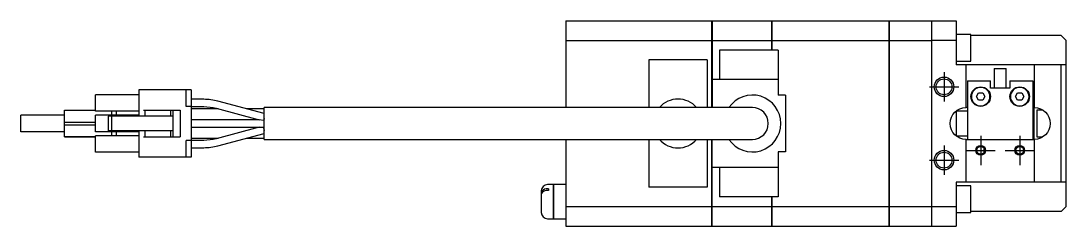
# Model space of a CAD drawing. Extents: x 0 to 1580, y -8 to 1316.
# Drawn here: x 848.9 to 1063, y 493.7 to 535.7 of the extents above; entities that cross this region are included whole.
import ezdxf

# ---------------------------------------------------------------- set-up
doc = ezdxf.new("R2010")
doc.units = 0
doc.header["$LTSCALE"] = 0.5
doc.linetypes.add('CENTER', pattern=[50.8, 31.75, -6.35, 6.35, -6.35])
for name, color, linetype in [('MSM_CENTER', 1, 'CENTER'), ('MSM_CONTINUOUS', 7, 'CONTINUOUS'), ('MSM_NARROW', 5, 'CONTINUOUS')]:
    doc.layers.add(name, color=color, linetype=linetype)

msp = doc.modelspace()

# ---------------------------------------------------------------- linework, layer by layer
at = {"layer": 'MSM_CENTER'}
for p, q in [((1037.97, 525.24), (1037.97, 519.24)), ((1034.97, 522.24), (1040.97, 522.24)), ((1045.47, 512.24), (1045.47, 506.24)), ((1053.47, 512.24), (1053.47, 506.24)), ((1037.97, 510.24), (1037.97, 504.24)), ((1042.47, 509.24), (1048.47, 509.24)), ((1050.47, 509.24), (1056.47, 509.24)), ((1034.97, 507.24), (1040.97, 507.24))]:
    msp.add_line(p, q, dxfattribs=at)
at = {"layer": 'MSM_CONTINUOUS'}
for p, q in [((960.47, 535.74), (990.42, 535.74)), ((960.47, 535.74), (960.47, 517.99)), ((990.42, 517.99), (990.42, 535.74)), ((990.42, 535.69), (990.47, 535.69)), ((990.47, 535.74), (990.47, 517.99)), ((990.47, 535.74), (1002.72, 535.74)), ((1002.72, 529.74), (1002.72, 535.74)), ((1002.72, 535.69), (1002.77, 535.69)), ((1002.77, 535.74), (1026.72, 535.74)), ((1002.77, 529.74), (1002.77, 535.74)), ((1026.72, 493.74), (1026.72, 535.74)), ((1026.72, 535.69), (1026.77, 535.69)), ((1026.77, 535.74), (1040.47, 535.74)), ((1026.77, 493.74), (1026.77, 535.74)), ((1035.47, 493.74), (1035.47, 535.74)), ((1040.47, 535.74), (1040.47, 526.74)), ((960.47, 531.71), (990.42, 531.71)), ((990.42, 531.45), (990.47, 531.45)), ((990.47, 531.71), (1002.72, 531.71)), ((1002.72, 531.45), (1002.77, 531.45)), ((1002.77, 531.71), (1026.72, 531.71)), ((1026.72, 531.45), (1026.77, 531.45)), ((1026.77, 531.71), (1035.47, 531.71)), ((1040.47, 531.74), (1035.47, 531.74)), ((1043.47, 532.99), (1040.47, 532.99)), ((1043.47, 527.49), (1043.47, 532.99)), ((1061.97, 532.74), (1043.47, 532.74)), ((1062.97, 531.74), (1061.97, 532.74)), ((1062.97, 497.74), (1062.97, 531.74)), ((991.97, 529.74), (991.97, 523.74)), ((1003.97, 529.74), (991.97, 529.74)), ((1003.97, 529.74), (1003.97, 520.52)), ((989.47, 527.74), (977.47, 527.74)), ((977.47, 527.74), (977.47, 517.99)), ((989.47, 527.74), (989.47, 517.99)), ((1040.47, 527.49), (1043.47, 527.49)), ((1062.97, 526.74), (1040.47, 526.74)), ((1042.47, 517.99), (1042.47, 526.74)), ((1056.47, 517.99), (1056.47, 526.74)), ((1061.97, 502.74), (1061.97, 526.74)), ((1048.22, 525.99), (1050.72, 525.99)), ((1048.22, 525.99), (1048.22, 521.99)), ((1050.72, 521.99), (1050.72, 525.99)), ((1003.97, 523.74), (990.47, 523.74)), ((1042.77, 523.49), (1042.77, 511.49)), ((1042.77, 523.49), (1047.47, 523.49)), ((1047.47, 521.99), (1047.47, 523.49)), ((1051.47, 523.49), (1056.17, 523.49)), ((1051.47, 523.49), (1051.47, 521.99)), ((1056.17, 523.49), (1056.17, 511.49)), ((864.12, 517.24), (864.12, 520.64)), ((873.02, 520.64), (864.12, 520.64)), ((873.02, 521.64), (873.02, 516.24)), ((883.72, 521.64), (873.02, 521.64)), ((882.72, 518.24), (882.72, 521.64)), ((883.72, 521.64), (883.72, 507.84)), ((1005.47, 520.52), (1003.97, 520.52)), ((1005.47, 520.52), (1005.47, 508.96)), ((1044.6, 520.24), (1045.04, 520.99)), ((1045.04, 520.99), (1045.9, 520.99)), ((1045.9, 520.99), (1046.33, 520.24)), ((1051.47, 521.99), (1047.47, 521.99)), ((1052.6, 520.24), (1053.04, 520.99)), ((1053.04, 520.99), (1053.9, 520.99)), ((1053.9, 520.99), (1054.33, 520.24)), ((883.72, 518.24), (882.72, 518.24)), ((886.35, 519.69), (883.72, 519.69)), ((883.72, 518.19), (886.35, 518.19)), ((898.72, 516.77), (889.23, 519.31)), ((1045.04, 519.49), (1044.6, 520.24)), ((1045.9, 519.49), (1045.04, 519.49)), ((1046.33, 520.24), (1045.9, 519.49)), ((1053.04, 519.49), (1052.6, 520.24)), ((1053.9, 519.49), (1053.04, 519.49)), ((1054.33, 520.24), (1053.9, 519.49)), ((848.87, 513.04), (848.87, 516.44)), ((857.77, 516.44), (848.87, 516.44)), ((857.77, 512.04), (857.77, 517.44)), ((857.77, 517.44), (864.12, 517.44)), ((873.02, 517.24), (864.12, 517.24)), ((873.02, 516.44), (864.12, 516.44)), ((864.12, 513.04), (864.12, 516.44)), ((866.72, 516.24), (866.72, 513.24)), ((880.02, 516.24), (866.72, 516.24)), ((867.42, 516.24), (867.42, 513.24)), ((867.47, 516.44), (867.47, 517.24)), ((868.47, 516.44), (868.47, 517.24)), ((873.97, 517.44), (881.52, 517.44)), ((874.27, 517.44), (874.27, 516.24)), ((879.52, 517.44), (879.52, 516.24)), ((880.02, 517.44), (880.02, 512.04)), ((881.52, 517.44), (881.52, 512.04)), ((889.3, 517.74), (883.72, 517.74)), ((888.84, 517.86), (897.69, 515.49)), ((898.72, 517.74), (895.09, 517.74)), ((898.72, 511.49), (898.72, 517.99)), ((998.72, 517.99), (898.72, 517.99)), ((1040.47, 517.3), (1040.47, 512.18)), ((1042.77, 517.24), (1040.47, 517.24)), ((1042.77, 517.99), (1042.47, 517.99)), ((1056.47, 517.99), (1056.17, 517.99)), ((1056.37, 517.99), (1056.37, 511.49)), ((1056.97, 517.49), (1056.97, 511.99)), ((1058.2, 517.49), (1056.97, 517.49)), ((857.77, 514.99), (864.12, 514.99)), ((857.77, 514.49), (864.12, 514.49)), ((897.69, 515.49), (883.72, 515.49)), ((883.72, 513.99), (898.72, 513.99)), ((897.69, 513.99), (888.85, 511.62)), ((898.58, 515.38), (897.69, 515.49)), ((898.72, 515.49), (898.63, 515.49)), ((857.77, 513.04), (848.87, 513.04)), ((857.77, 513.04), (848.87, 513.04)), ((857.77, 513.04), (848.87, 513.04)), ((858.72, 512.04), (857.77, 512.04)), ((857.77, 512.04), (864.12, 512.04)), ((859.02, 512.04), (858.72, 512.04)), ((864.12, 512.04), (859.02, 512.04)), ((860.82, 512.04), (860.52, 512.04)), ((860.52, 512.04), (860.7, 512.04)), ((860.7, 512.04), (864.12, 512.04)), ((864.12, 512.04), (860.82, 512.04)), ((873.02, 513.04), (864.12, 513.04)), ((864.12, 508.84), (864.12, 512.24)), ((873.02, 512.24), (864.12, 512.24)), ((880.02, 513.24), (866.72, 513.24)), ((867.47, 512.24), (867.47, 513.04)), ((868.47, 512.24), (868.47, 513.04)), ((873.02, 513.24), (873.02, 507.84)), ((873.97, 512.04), (881.52, 512.04)), ((874.27, 513.24), (874.27, 512.04)), ((879.52, 513.24), (879.52, 512.04)), ((883.72, 511.74), (889.3, 511.74)), ((889.23, 510.17), (898.72, 512.71)), ((895.09, 511.74), (898.72, 511.74)), ((1040.47, 512.24), (1042.77, 512.24)), ((1056.97, 511.99), (1058.2, 511.99)), ((882.72, 507.84), (882.72, 511.24)), ((883.72, 511.24), (882.72, 511.24)), ((886.35, 511.29), (883.72, 511.29)), ((883.72, 509.79), (886.35, 509.79)), ((898.72, 511.49), (998.72, 511.49)), ((960.47, 511.49), (960.47, 493.74)), ((977.47, 511.49), (977.47, 501.74)), ((989.47, 511.49), (989.47, 501.74)), ((990.42, 493.74), (990.42, 511.49)), ((990.47, 493.74), (990.47, 511.49)), ((1042.47, 502.74), (1042.47, 511.49)), ((1042.47, 511.49), (1056.47, 511.49)), ((1046.17, 508.94), (1046.17, 509.63)), ((1056.47, 502.74), (1056.47, 511.49)), ((873.02, 508.84), (864.12, 508.84)), ((883.72, 507.84), (873.02, 507.84)), ((1005.47, 508.96), (1003.97, 508.96)), ((1003.97, 508.96), (1003.97, 499.74)), ((1046.17, 508.94), (1046.2, 508.91)), ((1003.97, 505.74), (990.47, 505.74)), ((991.97, 505.74), (991.97, 499.74)), ((957.92, 502.24), (956.77, 502.24)), ((956.97, 501.38), (956.77, 501.38)), ((956.97, 501.03), (956.77, 501.03)), ((956.97, 501.38), (956.97, 501.03)), ((957.92, 502.24), (957.92, 495.24)), ((957.97, 502.19), (957.92, 502.19)), ((960.47, 502.24), (957.97, 502.24)), ((957.97, 502.24), (957.97, 495.24)), ((989.47, 501.74), (977.47, 501.74)), ((1062.97, 502.74), (1040.47, 502.74)), ((1040.47, 502.74), (1040.47, 493.74)), ((1043.47, 501.99), (1040.47, 501.99)), ((1043.47, 496.49), (1043.47, 501.99)), ((955.47, 500.94), (955.47, 496.54)), ((1003.97, 499.74), (991.97, 499.74)), ((1002.72, 493.74), (1002.72, 499.74)), ((1002.77, 493.74), (1002.77, 499.74)), ((960.47, 497.77), (990.42, 497.77)), ((990.42, 498.03), (990.47, 498.03)), ((990.47, 497.77), (1002.72, 497.77)), ((1002.72, 498.03), (1002.77, 498.03)), ((1002.77, 497.77), (1026.72, 497.77)), ((1026.72, 498.03), (1026.77, 498.03)), ((1026.77, 497.77), (1035.47, 497.77)), ((1035.47, 497.74), (1040.47, 497.74)), ((1061.97, 496.74), (1043.47, 496.74)), ((1061.97, 496.74), (1062.97, 497.74)), ((956.77, 495.24), (957.92, 495.24)), ((957.92, 495.29), (957.97, 495.29)), ((957.97, 495.24), (960.47, 495.24)), ((1040.47, 496.49), (1043.47, 496.49)), ((960.47, 493.74), (990.42, 493.74)), ((990.42, 493.79), (990.47, 493.79)), ((990.47, 493.74), (1002.72, 493.74)), ((1002.72, 493.79), (1002.77, 493.79)), ((1002.77, 493.74), (1026.72, 493.74)), ((1026.72, 493.79), (1026.77, 493.79)), ((1026.77, 493.74), (1040.47, 493.74))]:
    msp.add_line(p, q, dxfattribs=at)
for points in [[(898.54, 513.99, 0), (898.54, 513.99, 0), (898.54, 513.98, 0), (898.54, 513.98, 0), (898.54, 513.97, 0), (898.55, 513.97, 0), (898.55, 513.96, 0), (898.55, 513.96, 0), (898.55, 513.95, 0), (898.55, 513.95, 0), (898.55, 513.94, 0), (898.55, 513.94, 0), (898.55, 513.93, 0), (898.55, 513.93, 0), (898.55, 513.92, 0), (898.56, 513.92, 0), (898.56, 513.92, 0), (898.56, 513.91, 0), (898.56, 513.91, 0), (898.56, 513.9, 0), (898.56, 513.9, 0), (898.56, 513.89, 0), (898.56, 513.89, 0), (898.56, 513.88, 0), (898.57, 513.88, 0), (898.57, 513.87, 0), (898.57, 513.87, 0), (898.57, 513.86, 0), (898.57, 513.86, 0), (898.57, 513.85, 0), (898.57, 513.85, 0), (898.57, 513.84, 0), (898.57, 513.84, 0), (898.58, 513.83, 0), (898.58, 513.82, 0), (898.58, 513.82, 0), (898.58, 513.81, 0), (898.58, 513.81, 0), (898.58, 513.8, 0), (898.58, 513.8, 0), (898.58, 513.79, 0), (898.59, 513.79, 0), (898.59, 513.78, 0), (898.59, 513.77, 0), (898.59, 513.77, 0), (898.59, 513.76, 0), (898.59, 513.76, 0), (898.59, 513.75, 0), (898.59, 513.75, 0), (898.6, 513.74, 0), (898.6, 513.74, 0), (898.6, 513.73, 0), (898.6, 513.73, 0), (898.6, 513.72, 0), (898.6, 513.71, 0), (898.6, 513.71, 0), (898.61, 513.7, 0), (898.61, 513.7, 0), (898.61, 513.69, 0), (898.61, 513.68, 0), (898.61, 513.68, 0), (898.61, 513.67, 0), (898.61, 513.67, 0), (898.62, 513.66, 0), (898.62, 513.66, 0), (898.62, 513.65, 0), (898.62, 513.64, 0), (898.62, 513.64, 0), (898.62, 513.63, 0), (898.62, 513.63, 0), (898.62, 513.62, 0), (898.63, 513.62, 0), (898.63, 513.61, 0), (898.63, 513.6, 0), (898.63, 513.6, 0), (898.63, 513.59, 0), (898.63, 513.59, 0), (898.63, 513.58, 0), (898.64, 513.57, 0), (898.64, 513.57, 0), (898.64, 513.56, 0), (898.64, 513.55, 0), (898.64, 513.55, 0), (898.64, 513.54, 0), (898.65, 513.54, 0), (898.65, 513.53, 0), (898.65, 513.52, 0), (898.65, 513.52, 0), (898.65, 513.51, 0), (898.65, 513.51, 0), (898.66, 513.5, 0), (898.66, 513.5, 0), (898.66, 513.49, 0), (898.66, 513.48, 0), (898.66, 513.48, 0), (898.66, 513.47, 0), (898.66, 513.47, 0), (898.67, 513.46, 0), (898.67, 513.45, 0), (898.67, 513.45, 0), (898.67, 513.44, 0), (898.67, 513.43, 0), (898.67, 513.43, 0), (898.68, 513.42, 0), (898.68, 513.42, 0), (898.68, 513.41, 0), (898.68, 513.4, 0), (898.68, 513.4, 0), (898.68, 513.39, 0), (898.69, 513.39, 0), (898.69, 513.38, 0), (898.69, 513.38, 0), (898.69, 513.37, 0), (898.69, 513.36, 0), (898.7, 513.36, 0), (898.7, 513.35, 0), (898.7, 513.35, 0), (898.7, 513.34, 0), (898.7, 513.33, 0), (898.7, 513.33, 0), (898.71, 513.32, 0), (898.71, 513.32, 0), (898.71, 513.31, 0), (898.71, 513.3, 0), (898.71, 513.3, 0), (898.71, 513.29, 0), (898.72, 513.29, 0), (898.72, 513.28, 0), (898.72, 513.28, 0)], [(898.72, 515.79, 0), (898.72, 515.78, 0), (898.72, 515.78, 0), (898.72, 515.78, 0), (898.71, 515.77, 0), (898.71, 515.77, 0), (898.71, 515.76, 0), (898.71, 515.76, 0), (898.71, 515.76, 0), (898.71, 515.75, 0), (898.71, 515.75, 0), (898.71, 515.74, 0), (898.7, 515.74, 0), (898.7, 515.74, 0), (898.7, 515.73, 0), (898.7, 515.73, 0), (898.7, 515.73, 0), (898.7, 515.72, 0), (898.7, 515.72, 0), (898.7, 515.71, 0), (898.7, 515.71, 0), (898.69, 515.71, 0), (898.69, 515.7, 0), (898.69, 515.7, 0), (898.69, 515.7, 0), (898.69, 515.69, 0), (898.69, 515.69, 0), (898.69, 515.68, 0), (898.69, 515.68, 0), (898.68, 515.68, 0), (898.68, 515.67, 0), (898.68, 515.67, 0), (898.68, 515.66, 0), (898.68, 515.66, 0), (898.68, 515.66, 0), (898.68, 515.65, 0), (898.68, 515.65, 0), (898.68, 515.65, 0), (898.67, 515.64, 0), (898.67, 515.64, 0), (898.67, 515.64, 0), (898.67, 515.63, 0), (898.67, 515.63, 0), (898.67, 515.62, 0), (898.67, 515.62, 0), (898.67, 515.62, 0), (898.67, 515.61, 0), (898.66, 515.61, 0), (898.66, 515.61, 0), (898.66, 515.6, 0), (898.66, 515.6, 0), (898.66, 515.6, 0), (898.66, 515.59, 0), (898.66, 515.59, 0), (898.66, 515.59, 0), (898.66, 515.58, 0), (898.65, 515.58, 0), (898.65, 515.58, 0), (898.65, 515.57, 0), (898.65, 515.57, 0), (898.65, 515.57, 0), (898.65, 515.56, 0), (898.65, 515.56, 0), (898.65, 515.56, 0), (898.65, 515.55, 0), (898.64, 515.55, 0), (898.64, 515.55, 0), (898.64, 515.54, 0), (898.64, 515.54, 0), (898.64, 515.54, 0), (898.64, 515.53, 0), (898.64, 515.53, 0), (898.64, 515.53, 0), (898.64, 515.52, 0), (898.64, 515.52, 0), (898.63, 515.52, 0), (898.63, 515.51, 0), (898.63, 515.51, 0), (898.63, 515.51, 0), (898.63, 515.5, 0), (898.63, 515.5, 0), (898.63, 515.5, 0), (898.63, 515.5, 0), (898.63, 515.49, 0), (898.63, 515.49, 0), (898.62, 515.49, 0), (898.62, 515.48, 0), (898.62, 515.48, 0), (898.62, 515.48, 0), (898.62, 515.48, 0), (898.62, 515.47, 0), (898.62, 515.47, 0), (898.62, 515.47, 0), (898.62, 515.46, 0), (898.62, 515.46, 0), (898.62, 515.46, 0), (898.61, 515.46, 0), (898.61, 515.45, 0), (898.61, 515.45, 0), (898.61, 515.45, 0), (898.61, 515.44, 0), (898.61, 515.44, 0), (898.61, 515.44, 0), (898.61, 515.44, 0), (898.61, 515.43, 0), (898.61, 515.43, 0), (898.6, 515.43, 0), (898.6, 515.43, 0), (898.6, 515.42, 0), (898.6, 515.42, 0), (898.6, 515.42, 0), (898.6, 515.41, 0), (898.6, 515.41, 0), (898.6, 515.41, 0), (898.6, 515.41, 0), (898.6, 515.4, 0), (898.6, 515.4, 0), (898.59, 515.4, 0), (898.59, 515.4, 0), (898.59, 515.4, 0), (898.59, 515.39, 0), (898.59, 515.39, 0), (898.59, 515.39, 0), (898.59, 515.39, 0), (898.59, 515.38, 0), (898.59, 515.38, 0), (898.59, 515.38, 0), (898.59, 515.38, 0), (898.58, 515.38, 0)], [(898.72, 513.7, 0), (898.72, 513.71, 0), (898.72, 513.71, 0), (898.72, 513.71, 0), (898.72, 513.71, 0), (898.72, 513.72, 0), (898.71, 513.72, 0), (898.71, 513.72, 0), (898.71, 513.72, 0), (898.71, 513.73, 0), (898.71, 513.73, 0), (898.71, 513.73, 0), (898.71, 513.73, 0), (898.71, 513.74, 0), (898.71, 513.74, 0), (898.71, 513.74, 0), (898.71, 513.74, 0), (898.71, 513.75, 0), (898.71, 513.75, 0), (898.7, 513.75, 0), (898.7, 513.75, 0), (898.7, 513.75, 0), (898.7, 513.76, 0), (898.7, 513.76, 0), (898.7, 513.76, 0), (898.7, 513.76, 0), (898.7, 513.77, 0), (898.7, 513.77, 0), (898.7, 513.77, 0), (898.7, 513.77, 0), (898.7, 513.78, 0), (898.7, 513.78, 0), (898.7, 513.78, 0), (898.69, 513.78, 0), (898.69, 513.79, 0), (898.69, 513.79, 0), (898.69, 513.79, 0), (898.69, 513.79, 0), (898.69, 513.8, 0), (898.69, 513.8, 0), (898.69, 513.8, 0), (898.69, 513.8, 0), (898.69, 513.8, 0), (898.69, 513.81, 0), (898.69, 513.81, 0), (898.69, 513.81, 0), (898.68, 513.81, 0), (898.68, 513.82, 0), (898.68, 513.82, 0), (898.68, 513.82, 0), (898.68, 513.82, 0), (898.68, 513.83, 0), (898.68, 513.83, 0), (898.68, 513.83, 0), (898.68, 513.83, 0), (898.68, 513.84, 0), (898.68, 513.84, 0), (898.68, 513.84, 0), (898.68, 513.84, 0), (898.67, 513.85, 0), (898.67, 513.85, 0), (898.67, 513.85, 0), (898.67, 513.85, 0), (898.67, 513.85, 0), (898.67, 513.86, 0), (898.67, 513.86, 0), (898.67, 513.86, 0), (898.67, 513.86, 0), (898.67, 513.87, 0), (898.67, 513.87, 0), (898.67, 513.87, 0), (898.67, 513.87, 0), (898.67, 513.87, 0), (898.67, 513.88, 0), (898.66, 513.88, 0), (898.66, 513.88, 0), (898.66, 513.88, 0), (898.66, 513.88, 0), (898.66, 513.89, 0), (898.66, 513.89, 0), (898.66, 513.89, 0), (898.66, 513.89, 0), (898.66, 513.9, 0), (898.66, 513.9, 0), (898.66, 513.9, 0), (898.66, 513.9, 0), (898.66, 513.9, 0), (898.66, 513.91, 0), (898.65, 513.91, 0), (898.65, 513.91, 0), (898.65, 513.91, 0), (898.65, 513.91, 0), (898.65, 513.92, 0), (898.65, 513.92, 0), (898.65, 513.92, 0), (898.65, 513.92, 0), (898.65, 513.93, 0), (898.65, 513.93, 0), (898.65, 513.93, 0), (898.65, 513.93, 0), (898.65, 513.93, 0), (898.65, 513.94, 0), (898.64, 513.94, 0), (898.64, 513.94, 0), (898.64, 513.94, 0), (898.64, 513.94, 0), (898.64, 513.95, 0), (898.64, 513.95, 0), (898.64, 513.95, 0), (898.64, 513.95, 0), (898.64, 513.95, 0), (898.64, 513.96, 0), (898.64, 513.96, 0), (898.64, 513.96, 0), (898.64, 513.96, 0), (898.64, 513.96, 0), (898.64, 513.97, 0), (898.63, 513.97, 0), (898.63, 513.97, 0), (898.63, 513.97, 0), (898.63, 513.97, 0), (898.63, 513.98, 0), (898.63, 513.98, 0), (898.63, 513.98, 0), (898.63, 513.98, 0), (898.63, 513.98, 0), (898.63, 513.99, 0), (898.63, 513.99, 0), (898.63, 513.99, 0)]]:
    msp.add_polyline3d(points, dxfattribs=at)
for centre, radius in [((1037.97, 522.24), 1.62), ((1045.47, 520.24), 2), ((1053.47, 520.24), 2), ((1045.47, 509.24), 0.783), ((1053.47, 509.24), 0.783), ((1037.97, 507.24), 1.62)]:
    msp.add_circle(centre, radius, dxfattribs=at)
at = {"layer": 'MSM_CONTINUOUS', "extrusion": (0, 0, -1)}
for centre in [(-1045.47, 520.24), (-1053.47, 520.24)]:
    msp.add_circle(centre, 1.9, dxfattribs=at)
at = {"layer": 'MSM_CONTINUOUS'}
for centre, radius, start, end in [((998.72, 514.74), 5.82, 213.9465, 146.0535), ((886.35, 508.58), 11.11, 75, 90.006), ((983.47, 514.74), 5, 40.5416, 139.4584), ((998.72, 514.74), 3.25, 270, 90), ((886.35, 520.94), 11.15, 269.9911, 285.0006), ((983.47, 514.74), 5, 220.5416, 319.4584), ((956.77, 500.94), 1.3, 90, 180), ((956.69, 499.98), 1.41, 87.1822, 138.6257), ((956.68, 499.65), 1.39, 86.96, 137.1801), ((956.22, 500.44), 0.751, 141.1045, 178.2319), ((956.22, 500.09), 0.754, 138.1061, 174.1834), ((956.77, 496.54), 1.3, 180, 270)]:
    msp.add_arc(centre, radius, start, end, dxfattribs=at)
at = {"layer": 'MSM_CONTINUOUS', "extrusion": (0, 0, -1)}
for centre, radius, start, end in [((-886.35, 508.58), 9.61, 89.9909, 105.0002), ((-1042.47, 514.74), 3.25, 270, 90), ((-1056.47, 514.74), 3.25, 90, 270), ((-886.35, 520.94), 9.65, 255.0035, 270.008)]:
    msp.add_arc(centre, radius, start, end, dxfattribs=at)
at = {"layer": 'MSM_NARROW'}
for centre, radius in [((1037.97, 522.24), 2), ((1045.47, 509.24), 1), ((1053.47, 509.24), 1), ((1037.97, 507.24), 2)]:
    msp.add_circle(centre, radius, dxfattribs=at)

doc.saveas('drawing.dxf')
